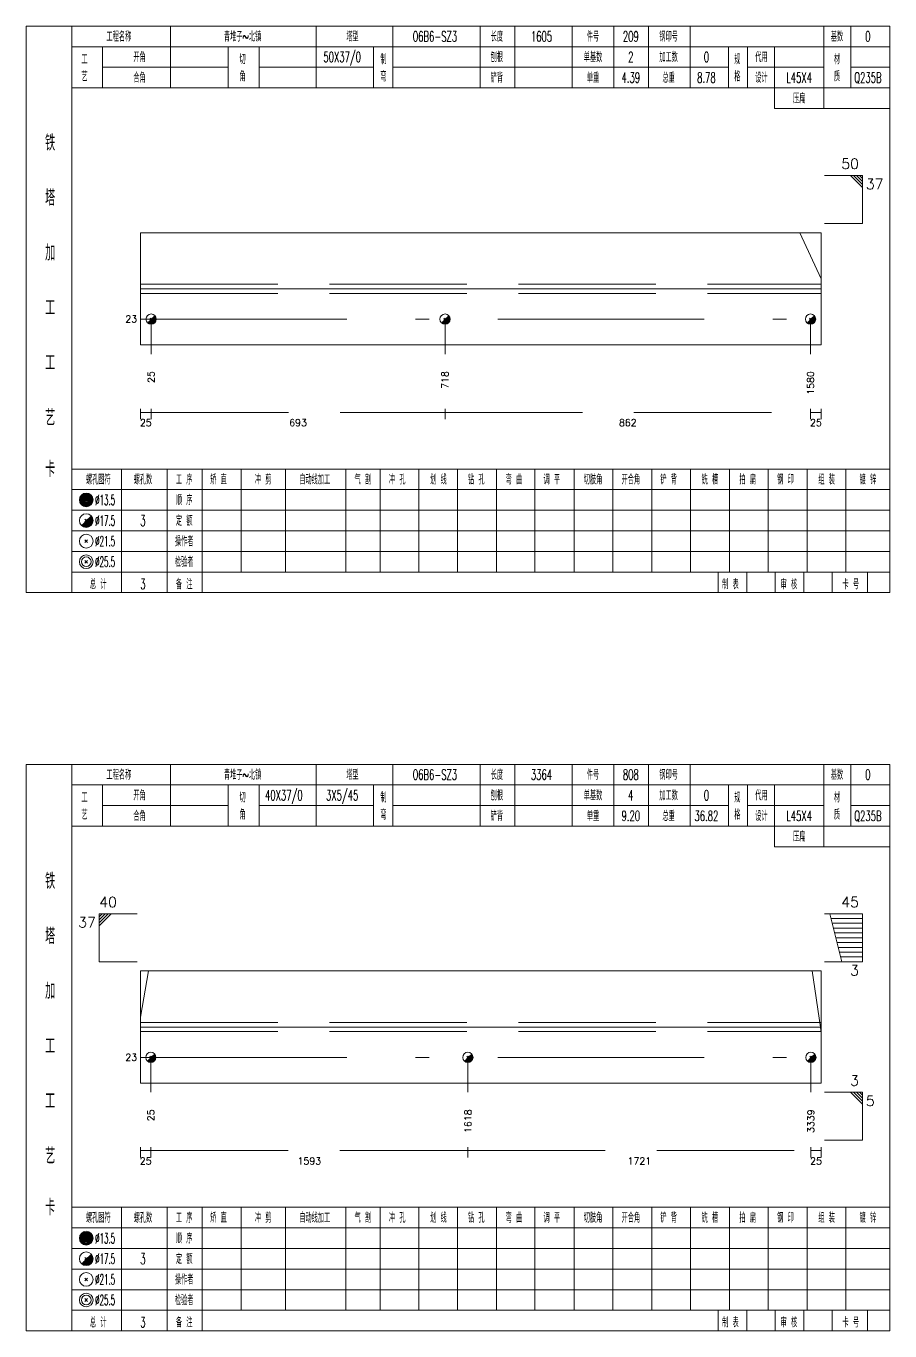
# Model space of a CAD drawing. Extents: x 0 to 30090, y 0 to 380.
# Drawn here: x 5425.2 to 5676.6, y 0 to 380 of the extents above; entities that cross this region are included whole.
import ezdxf
from ezdxf.enums import TextEntityAlignment as Align

# ---------------------------------------------------------------- set-up
doc = ezdxf.new("R2010")
doc.units = 0
doc.header["$LTSCALE"] = 20
doc.header["$MEASUREMENT"] = 0
doc.linetypes.add('一点画线', pattern=[5.2, 3, -1, 0.2, -1])
doc.linetypes.add('虚线', pattern=[2.75, 2, -0.75])
doc.layers.get('0').update_dxf_attribs({"linetype": 'CONTINUOUS', "lineweight": 25})
for name, color, linetype, lineweight in [('1', 7, 'CONTINUOUS', 25), ('4', 7, 'CONTINUOUS', 25), ('5', 7, 'CONTINUOUS', 25)]:
    doc.layers.add(name, color=color, linetype=linetype, lineweight=lineweight)
doc.styles.get("Standard").update_dxf_attribs({"font": 'simplex', "width": 0.7, "bigfont": 'gbhzfs.shx'})

# ---------------------------------------------------------------- blocks, each defined once
blk = doc.blocks.new('孔17.5')
at = {"layer": '5', "color": 7, "linetype": 'Continuous', "lineweight": 13}
for p, q in [((-0.2, -0.2), (0.2, 0.2)), ((-0.2, 0.2), (0.2, -0.2))]:
    blk.add_line(p, q, dxfattribs=at)
blk.add_circle((0, 0), 1, dxfattribs=at)
for radius in [0.9, 0.8, 0.7, 0.6, 0.5, 0.4, 0.3, 0.2, 0.1]:
    blk.add_arc((0, 0), radius, 225, 45, dxfattribs=at)

msp = doc.modelspace()

# ---------------------------------------------------------------- linework, layer by layer
at = {"color": 7, "linetype": 'Continuous', "lineweight": 13}
for p, q in [((5668.6, 336.5), (5657.6, 336.5)), ((5665.1, 336.5), (5668.6, 333)), ((5665.97, 336.5), (5668.6, 333.88)), ((5666.85, 336.5), (5668.6, 334.75)), ((5667.72, 336.5), (5668.6, 335.62)), ((5668.6, 322.5), (5668.6, 336.5)), ((5656.6, 306.4), (5650.43, 319.83)), ((5668.6, 322.5), (5657.6, 322.5)), ((5461.59, 294.67), (5461.59, 284.5)), ((5547.12, 294.67), (5547.12, 284.5)), ((5653.51, 294.67), (5653.51, 284.5)), ((5446.5, 121.5), (5457.5, 121.5)), ((5446.5, 107.5), (5446.5, 121.5)), ((5447.37, 121.5), (5446.5, 120.62)), ((5448.25, 121.5), (5446.5, 119.75)), ((5449.12, 121.5), (5446.5, 118.88)), ((5450, 121.5), (5446.5, 118)), ((5668.6, 121.5), (5657.6, 121.5)), ((5662.6, 107.5), (5659.1, 121.5)), ((5668.6, 120.1), (5659.45, 120.1)), ((5668.6, 118.7), (5659.8, 118.7)), ((5668.6, 107.5), (5668.6, 121.5)), ((5668.6, 117.3), (5660.15, 117.3)), ((5668.6, 115.9), (5660.5, 115.9)), ((5668.6, 114.5), (5660.85, 114.5)), ((5668.6, 113.1), (5661.2, 113.1)), ((5668.6, 111.7), (5661.55, 111.7)), ((5668.6, 110.3), (5661.9, 110.3)), ((5446.5, 107.5), (5457.5, 107.5)), ((5668.6, 107.5), (5657.6, 107.5)), ((5668.6, 108.9), (5662.25, 108.9)), ((5458.5, 91.4), (5460.86, 104.83)), ((5656.42, 88.5), (5653.95, 104.83)), ((5656.6, 86.69), (5656.42, 88.5)), ((5461.5, 79.67), (5461.5, 69.5)), ((5553.78, 79.67), (5553.78, 69.5)), ((5653.6, 79.67), (5653.6, 69.5)), ((5668.6, 69.5), (5657.6, 69.5)), ((5665.1, 69.5), (5668.6, 66)), ((5665.97, 69.5), (5668.6, 66.88)), ((5666.85, 69.5), (5668.6, 67.75)), ((5667.72, 69.5), (5668.6, 68.62)), ((5668.6, 69.5), (5668.6, 55.5)), ((5668.6, 55.5), (5657.6, 55.5))]:
    msp.add_line(p, q, dxfattribs=at)
at = {"color": 7, "linetype": 'Continuous', "lineweight": 18}
for p, q in [((5458.5, 319.83), (5458.5, 287.17)), ((5458.5, 319.83), (5656.6, 319.83)), ((5656.6, 319.83), (5656.6, 287.17)), ((5458.5, 303.5), (5656.6, 303.5)), ((5458.5, 104.83), (5458.5, 72.17)), ((5458.5, 104.83), (5656.6, 104.83)), ((5656.6, 104.83), (5656.6, 72.17)), ((5458.5, 88.5), (5656.6, 88.5))]:
    msp.add_line(p, q, dxfattribs=at)
at = {"color": 1, "linetype": '虚线', "lineweight": 18}
for p, q in [((5458.5, 304.83), (5656.6, 304.83)), ((5458.5, 302.17), (5656.6, 302.17)), ((5458.5, 89.83), (5656.6, 89.83)), ((5458.5, 87.17), (5656.6, 87.17))]:
    msp.add_line(p, q, dxfattribs=at)
at = {"color": 3, "linetype": '一点画线', "lineweight": 13}
for p, q in [((5458.5, 294.67), (5656.6, 294.67)), ((5458.5, 79.67), (5656.6, 79.67))]:
    msp.add_line(p, q, dxfattribs=at)
at = {"color": 8, "linetype": '虚线', "lineweight": 9}
for p, q in [((5458.5, 268.5), (5458.5, 265.5)), ((5458.5, 267.5), (5461.59, 267.5)), ((5461.59, 268.5), (5461.59, 265.5)), ((5461.59, 268.5), (5461.59, 265.5)), ((5461.59, 267.5), (5547.12, 267.5)), ((5547.12, 268.5), (5547.12, 265.5)), ((5547.12, 268.5), (5547.12, 265.5)), ((5547.12, 267.5), (5653.51, 267.5)), ((5653.51, 268.5), (5653.51, 265.5)), ((5653.51, 268.5), (5653.51, 265.5)), ((5653.51, 267.5), (5656.6, 267.5)), ((5656.6, 268.5), (5656.6, 265.5)), ((5458.5, 53.5), (5458.5, 50.5)), ((5461.5, 53.5), (5461.5, 50.5)), ((5461.5, 53.5), (5461.5, 50.5)), ((5553.78, 53.5), (5553.78, 50.5)), ((5553.78, 53.5), (5553.78, 50.5)), ((5653.6, 53.5), (5653.6, 50.5)), ((5653.6, 53.5), (5653.6, 50.5)), ((5656.6, 53.5), (5656.6, 50.5)), ((5458.5, 52.5), (5461.5, 52.5)), ((5461.5, 52.5), (5553.78, 52.5)), ((5553.78, 52.5), (5653.6, 52.5)), ((5653.6, 52.5), (5656.6, 52.5))]:
    msp.add_line(p, q, dxfattribs=at)
at = {"layer": '1', "color": 7, "linetype": 'Continuous', "lineweight": 18}
for p, q in [((5458.5, 287.17), (5656.6, 287.17)), ((5458.5, 72.17), (5656.6, 72.17))]:
    msp.add_line(p, q, dxfattribs=at)
at = {"layer": '4', "color": 1, "linetype": 'Continuous', "lineweight": 18}
for p, q in [((5438.5, 215), (5438.5, 380)), ((5467.2, 362), (5467.2, 380)), ((5509.6, 362), (5509.6, 380)), ((5531.9, 362), (5531.9, 380)), ((5557.4, 362), (5557.4, 380)), ((5567.4, 362), (5567.4, 380)), ((5584.1, 362), (5584.1, 380)), ((5596.3, 362), (5596.3, 380)), ((5606.3, 362), (5606.3, 380)), ((5618.5, 362), (5618.5, 380)), ((5657.4, 356), (5657.4, 380)), ((5665.2, 362), (5665.2, 380)), ((5438.5, 374), (5676.6, 374)), ((5447.4, 362), (5447.4, 374)), ((5484, 362), (5484, 374)), ((5493, 362), (5493, 374)), ((5526.3, 362), (5526.3, 374)), ((5629.6, 362), (5629.6, 374)), ((5635.2, 362), (5635.2, 374)), ((5643, 356), (5643, 374)), ((5447.4, 368), (5484, 368)), ((5493, 368), (5526.3, 368)), ((5531.9, 368), (5629.6, 368)), ((5635.2, 368), (5657.4, 368)), ((5665.2, 368), (5676.6, 368)), ((5438.5, 362), (5676.6, 362)), ((5643, 356), (5676.6, 356)), ((5438.5, 251), (5676.6, 251)), ((5453, 215), (5453, 251)), ((5466.3, 215), (5466.3, 251)), ((5476.4, 215), (5476.4, 251)), ((5487.8, 221), (5487.8, 251)), ((5500.7, 221), (5500.7, 251)), ((5518.3, 221), (5518.3, 251)), ((5528.2, 221), (5528.2, 251)), ((5539.5, 221), (5539.5, 251)), ((5550.8, 221), (5550.8, 251)), ((5562.1, 221), (5562.1, 251)), ((5573.3, 221), (5573.3, 251)), ((5584.7, 221), (5584.7, 251)), ((5596, 221), (5596, 251)), ((5607.3, 221), (5607.3, 251)), ((5618.6, 221), (5618.6, 251)), ((5629.9, 221), (5629.9, 251)), ((5641.2, 221), (5641.2, 251)), ((5652.5, 221), (5652.5, 251)), ((5663.8, 221), (5663.8, 251)), ((5438.5, 245), (5676.6, 245)), ((5438.5, 239), (5676.6, 239)), ((5438.5, 233), (5676.6, 233)), ((5438.5, 227), (5676.6, 227)), ((5438.5, 221), (5676.6, 221)), ((5626.6, 215), (5626.6, 221)), ((5635, 215), (5635, 221)), ((5643.2, 215), (5643.2, 221)), ((5651.6, 215), (5651.6, 221)), ((5659.8, 215), (5659.8, 221)), ((5670.1, 215), (5670.1, 221)), ((5438.5, 0), (5438.5, 165)), ((5467.2, 147), (5467.2, 165)), ((5509.6, 147), (5509.6, 165)), ((5531.9, 147), (5531.9, 165)), ((5557.4, 147), (5557.4, 165)), ((5567.4, 147), (5567.4, 165)), ((5584.1, 147), (5584.1, 165)), ((5596.3, 147), (5596.3, 165)), ((5606.3, 147), (5606.3, 165)), ((5618.5, 147), (5618.5, 165)), ((5657.4, 141), (5657.4, 165)), ((5665.2, 147), (5665.2, 165)), ((5438.5, 159), (5676.6, 159)), ((5447.4, 147), (5447.4, 159)), ((5484, 147), (5484, 159)), ((5493, 147), (5493, 159)), ((5526.3, 147), (5526.3, 159)), ((5629.6, 147), (5629.6, 159)), ((5635.2, 147), (5635.2, 159)), ((5643, 141), (5643, 159)), ((5447.4, 153), (5484, 153)), ((5493, 153), (5526.3, 153)), ((5531.9, 153), (5629.6, 153)), ((5635.2, 153), (5657.4, 153)), ((5665.2, 153), (5676.6, 153)), ((5438.5, 147), (5676.6, 147)), ((5643, 141), (5676.6, 141)), ((5438.5, 36), (5676.6, 36)), ((5453, 0), (5453, 36)), ((5466.3, 0), (5466.3, 36)), ((5476.4, 0), (5476.4, 36)), ((5487.8, 6), (5487.8, 36)), ((5500.7, 6), (5500.7, 36)), ((5518.3, 6), (5518.3, 36)), ((5528.2, 6), (5528.2, 36)), ((5539.5, 6), (5539.5, 36)), ((5550.8, 6), (5550.8, 36)), ((5562.1, 6), (5562.1, 36)), ((5573.3, 6), (5573.3, 36)), ((5584.7, 6), (5584.7, 36)), ((5596, 6), (5596, 36)), ((5607.3, 6), (5607.3, 36)), ((5618.6, 6), (5618.6, 36)), ((5629.9, 6), (5629.9, 36)), ((5641.2, 6), (5641.2, 36)), ((5652.5, 6), (5652.5, 36)), ((5663.8, 6), (5663.8, 36)), ((5438.5, 30), (5676.6, 30)), ((5438.5, 24), (5676.6, 24)), ((5438.5, 18), (5676.6, 18)), ((5438.5, 12), (5676.6, 12)), ((5438.5, 6), (5676.6, 6)), ((5626.6, 0), (5626.6, 6)), ((5635, 0), (5635, 6)), ((5643.2, 0), (5643.2, 6)), ((5651.6, 0), (5651.6, 6)), ((5659.8, 0), (5659.8, 6)), ((5670.1, 0), (5670.1, 6))]:
    msp.add_line(p, q, dxfattribs=at)
at = {"layer": '4', "color": 7, "linetype": 'Continuous', "lineweight": 13}
for p, q in [((5442.5, 241.8), (5442.9, 242.2)), ((5442.9, 241.8), (5442.5, 242.2)), ((5442.3, 235.6), (5443.1, 236.4)), ((5442.3, 236.4), (5443.1, 235.6)), ((5442.3, 229.6), (5443.1, 230.4)), ((5442.3, 230.4), (5443.1, 229.6)), ((5442.3, 223.6), (5443.1, 224.4)), ((5442.3, 224.4), (5443.1, 223.6)), ((5442.5, 26.8), (5442.9, 27.2)), ((5442.9, 26.8), (5442.5, 27.2)), ((5442.3, 20.6), (5443.1, 21.4)), ((5442.3, 21.4), (5443.1, 20.6)), ((5442.3, 14.6), (5443.1, 15.4)), ((5442.3, 15.4), (5443.1, 14.6)), ((5442.3, 8.6), (5443.1, 9.4)), ((5442.3, 9.4), (5443.1, 8.6))]:
    msp.add_line(p, q, dxfattribs=at)
at = {"layer": '4', "color": 1, "linetype": 'Continuous', "lineweight": 18}
for points in [[(5425.2, 380), (5425.2, 215), (5676.6, 215), (5676.6, 380)], [(5425.2, 165), (5425.2, 0), (5676.6, 0), (5676.6, 165)]]:
    msp.add_lwpolyline(points, close=True, dxfattribs=at)
at = {"layer": '4', "color": 7, "linetype": 'Continuous', "lineweight": 13}
for centre, radius in [((5442.7, 242), 2), ((5442.7, 242), 1.8), ((5442.7, 242), 1.6), ((5442.7, 242), 1.4), ((5442.7, 242), 1.2), ((5442.7, 242), 1), ((5442.7, 242), 0.8), ((5442.7, 242), 0.6), ((5442.7, 242), 0.4), ((5442.7, 242), 0.2), ((5442.7, 236), 2), ((5442.7, 230), 2), ((5442.7, 224), 2), ((5442.7, 224), 1.4), ((5442.7, 27), 2), ((5442.7, 27), 1.8), ((5442.7, 27), 1.6), ((5442.7, 27), 1.4), ((5442.7, 27), 1.2), ((5442.7, 27), 1), ((5442.7, 27), 0.8), ((5442.7, 27), 0.6), ((5442.7, 27), 0.4), ((5442.7, 27), 0.2), ((5442.7, 21), 2), ((5442.7, 15), 2), ((5442.7, 9), 2), ((5442.7, 9), 1.4)]:
    msp.add_circle(centre, radius, dxfattribs=at)
for centre, radius in [((5442.7, 236), 1.8), ((5442.7, 236), 1.6), ((5442.7, 236), 1.4), ((5442.7, 236), 1.2), ((5442.7, 236), 1), ((5442.7, 236), 0.8), ((5442.7, 236), 0.6), ((5442.7, 236), 0.4), ((5442.7, 236), 0.2), ((5442.7, 21), 1.8), ((5442.7, 21), 1.6), ((5442.7, 21), 1.4), ((5442.7, 21), 1.2), ((5442.7, 21), 1), ((5442.7, 21), 0.8), ((5442.7, 21), 0.6), ((5442.7, 21), 0.4), ((5442.7, 21), 0.2)]:
    msp.add_arc(centre, radius, 225, 45, dxfattribs=at)

# ---------------------------------------------------------------- block references
at = {"layer": '1', "color": 7, "linetype": 'Continuous', "lineweight": 13, "xscale": 1.5, "yscale": 1.5, "zscale": 1.5}
for p in [(5461.59, 294.67), (5547.12, 294.67), (5653.51, 294.67), (5461.5, 79.67), (5553.78, 79.67), (5653.6, 79.67)]:
    msp.add_blockref('孔17.5', p, dxfattribs=at)

# ---------------------------------------------------------------- texts
at = {"color": 7, "linetype": 'Continuous', "lineweight": 13}
for s, p in [('50', (5667.6, 337.5)), ('45', (5667.6, 122.5)), ('3', (5667.6, 70.5))]:
    msp.add_text(s, height=3, dxfattribs=at).set_placement(p, align=Align.BOTTOM_RIGHT)
for s, p in [('37', (5669.6, 335.5)), ('5', (5669.6, 68.5))]:
    msp.add_text(s, height=3, dxfattribs=at).set_placement(p, align=Align.TOP_LEFT)
for p in [(5457.5, 294.67), (5457.5, 79.67)]:
    msp.add_text('23', height=2, dxfattribs=at).set_placement(p, align=Align.MIDDLE_RIGHT)
at = {"color": 8, "linetype": 'Continuous', "lineweight": 9}
for s, p in [('25', (5460.04, 265.5)), ('693', (5504.35, 265.5)), ('862', (5600.32, 265.5)), ('25', (5655.06, 265.5)), ('25', (5460, 50.5)), ('1593', (5507.64, 50.5)), ('1721', (5603.69, 50.5)), ('25', (5655.1, 50.5))]:
    msp.add_text(s, height=2, dxfattribs=at).set_placement(p, align=Align.TOP_CENTER)
at = {"color": 7, "linetype": 'Continuous', "lineweight": 13}
msp.add_text('40', height=3, dxfattribs=at).set_placement((5446.5, 122.5), align=Align.BOTTOM_LEFT)
for s, p in [('37', (5445.5, 120.5)), ('3', (5667.6, 106.5))]:
    msp.add_text(s, height=3, dxfattribs=at).set_placement(p, align=Align.TOP_RIGHT)
at = {"layer": '1', "color": 7, "linetype": 'Continuous', "lineweight": 13}
for s, p in [('25', (5461.59, 279.5)), ('718', (5547.12, 279.5)), ('1580', (5653.51, 279.5)), ('25', (5461.5, 64.5)), ('1618', (5553.78, 64.5)), ('3339', (5653.6, 64.5))]:
    msp.add_text(s, height=2, rotation=90, dxfattribs=at).set_placement(p, align=Align.MIDDLE_RIGHT)
at = {"layer": '4', "color": 1, "linetype": 'Continuous', "lineweight": 13}
for s, height, width, p in [('工程名称', 3, 0.6, (5452.2, 377)), ('青堆子~北镇', 3, 0.6, (5488.2, 377)), ('塔型', 3, 0.6, (5520.2, 377)), ('06B6-SZ3', 3, 0.6, (5544.2, 377)), ('长度', 3, 0.6, (5562.2, 377)), ('1605', 3, 0.6, (5575.2, 377)), ('件号', 3, 0.6, (5590.2, 377)), ('209', 3, 0.6, (5601.2, 377)), ('钢印号', 3, 0.6, (5612.2, 377)), ('基数', 3, 0.6, (5661.2, 377)), ('0', 3, 0.6, (5670.2, 377)), ('开角', 3, 0.6, (5458.2, 371)), ('50X37/0', 3, 0.6, (5517.2, 371)), ('刨根', 3, 0.6, (5562.2, 371)), ('单基数', 3, 0.6, (5590.2, 371)), ('2', 3, 0.6, (5601.2, 371)), ('加工数', 3, 0.6, (5612.2, 371)), ('0', 3, 0.6, (5623.2, 371)), ('代用', 3, 0.6, (5639.2, 371)), ('工', 3, 0.6, (5442.2, 370.4)), ('切', 3, 0.6, (5488.2, 370.4)), ('制', 3, 0.6, (5529.2, 370.4)), ('规', 3, 0.6, (5632.2, 370.4)), ('材', 3, 0.6, (5661.2, 370.4)), ('艺', 3, 0.6, (5442.2, 365.4)), ('合角', 3, 0.6, (5458.2, 365)), ('角', 3, 0.6, (5488.2, 365.4)), ('弯', 3, 0.6, (5529.2, 365.4)), ('铲背', 3, 0.6, (5562.2, 365)), ('单重', 3, 0.6, (5590.2, 365)), ('4.39', 3, 0.6, (5601.2, 365)), ('总重', 3, 0.6, (5612.2, 365)), ('8.78', 3, 0.6, (5623.2, 365)), ('格', 3, 0.6, (5632.2, 365.4)), ('设计', 3, 0.6, (5639.2, 365)), ('L45X4', 3, 0.6, (5650.2, 365)), ('质', 3, 0.6, (5661.2, 365.4)), ('Q235B', 3, 0.6, (5670.2, 365)), ('压扁', 3, 0.6, (5650.2, 359)), ('铁', 4.6, 0.8, (5432.2, 346)), ('塔', 4.6, 0.8, (5432.2, 330)), ('加', 4.6, 0.8, (5432.2, 314)), ('工', 4.6, 0.8, (5432.2, 298)), ('工', 4.6, 0.8, (5432.2, 282)), ('艺', 4.6, 0.8, (5432.2, 266)), ('卡', 4.6, 0.8, (5432.2, 251)), ('螺孔图符', 3, 0.6, (5446.2, 248)), ('螺孔数', 3, 0.6, (5459.2, 248)), ('工 序', 3, 0.6, (5471.2, 248)), ('矫 直', 3, 0.6, (5481.2, 248)), ('冲 剪', 3, 0.6, (5494.2, 248)), ('自动线加工', 3, 0.6, (5509.2, 248)), ('气 割', 3, 0.6, (5523.2, 248)), ('冲 孔', 3, 0.6, (5533.2, 248)), ('划 线', 3, 0.6, (5545.2, 248)), ('钻 孔', 3, 0.6, (5556.2, 248)), ('弯 曲', 3, 0.6, (5567.2, 248)), ('调 平', 3, 0.6, (5578.2, 248)), ('切肢角', 3, 0.6, (5590.2, 248)), ('开合角', 3, 0.6, (5601.2, 248)), ('铲 背', 3, 0.6, (5612.2, 248)), ('铣 槽', 3, 0.6, (5624.2, 248)), ('拍 扁', 3, 0.6, (5635.2, 248)), ('钢 印', 3, 0.6, (5646.2, 248)), ('组 装', 3, 0.6, (5658.2, 248)), ('镀 锌', 3, 0.6, (5670.2, 248)), ('%%C13.5', 3, 0.5, (5448.2, 242)), ('顺 序', 3, 0.6, (5471.2, 242)), ('%%C17.5', 3, 0.5, (5448.2, 236)), ('3', 3.2, 0.6, (5459.2, 236)), ('定 额', 3, 0.6, (5471.2, 236)), ('操作者', 3, 0.6, (5471.2, 230)), ('%%C21.5', 3, 0.5, (5448.2, 230)), ('%%C25.5', 3, 0.5, (5448.2, 224)), ('检验者', 3, 0.6, (5471.2, 224)), ('总 计', 3, 0.6, (5446.2, 217.5)), ('3', 3, 0.6, (5459.2, 217.5)), ('备 注', 3, 0.6, (5471.2, 217.5)), ('制 表', 3, 0.6, (5630.2, 217.5)), ('审 核', 3, 0.6, (5647.2, 217.5)), ('卡 号', 3, 0.6, (5665.2, 217.5)), ('工程名称', 3, 0.6, (5452.2, 162)), ('青堆子~北镇', 3, 0.6, (5488.2, 162)), ('塔型', 3, 0.6, (5520.2, 162)), ('06B6-SZ3', 3, 0.6, (5544.2, 162)), ('长度', 3, 0.6, (5562.2, 162)), ('3364', 3, 0.6, (5575.2, 162)), ('件号', 3, 0.6, (5590.2, 162)), ('808', 3, 0.6, (5601.2, 162)), ('钢印号', 3, 0.6, (5612.2, 162)), ('基数', 3, 0.6, (5661.2, 162)), ('0', 3, 0.6, (5670.2, 162)), ('工', 3, 0.6, (5442.2, 155.4)), ('开角', 3, 0.6, (5458.2, 156)), ('切', 3, 0.6, (5488.2, 155.4)), ('40X37/0', 3, 0.6, (5500.2, 156)), ('3X5/45', 3, 0.6, (5517.2, 156)), ('制', 3, 0.6, (5529.2, 155.4)), ('刨根', 3, 0.6, (5562.2, 156)), ('单基数', 3, 0.6, (5590.2, 156)), ('4', 3, 0.6, (5601.2, 156)), ('加工数', 3, 0.6, (5612.2, 156)), ('0', 3, 0.6, (5623.2, 156)), ('规', 3, 0.6, (5632.2, 155.4)), ('代用', 3, 0.6, (5639.2, 156)), ('材', 3, 0.6, (5661.2, 155.4)), ('艺', 3, 0.6, (5442.2, 150.4)), ('角', 3, 0.6, (5488.2, 150.4)), ('弯', 3, 0.6, (5529.2, 150.4)), ('格', 3, 0.6, (5632.2, 150.4)), ('质', 3, 0.6, (5661.2, 150.4)), ('合角', 3, 0.6, (5458.2, 150)), ('铲背', 3, 0.6, (5562.2, 150)), ('单重', 3, 0.6, (5590.2, 150)), ('9.20', 3, 0.6, (5601.2, 150)), ('总重', 3, 0.6, (5612.2, 150)), ('36.82', 3, 0.6, (5623.2, 150)), ('设计', 3, 0.6, (5639.2, 150)), ('L45X4', 3, 0.6, (5650.2, 150)), ('Q235B', 3, 0.6, (5670.2, 150)), ('压扁', 3, 0.6, (5650.2, 144)), ('铁', 4.6, 0.8, (5432.2, 131)), ('塔', 4.6, 0.8, (5432.2, 115)), ('加', 4.6, 0.8, (5432.2, 99)), ('工', 4.6, 0.8, (5432.2, 83)), ('工', 4.6, 0.8, (5432.2, 67)), ('艺', 4.6, 0.8, (5432.2, 51)), ('卡', 4.6, 0.8, (5432.2, 36)), ('螺孔图符', 3, 0.6, (5446.2, 33)), ('螺孔数', 3, 0.6, (5459.2, 33)), ('工 序', 3, 0.6, (5471.2, 33)), ('矫 直', 3, 0.6, (5481.2, 33)), ('冲 剪', 3, 0.6, (5494.2, 33)), ('自动线加工', 3, 0.6, (5509.2, 33)), ('气 割', 3, 0.6, (5523.2, 33)), ('冲 孔', 3, 0.6, (5533.2, 33)), ('划 线', 3, 0.6, (5545.2, 33)), ('钻 孔', 3, 0.6, (5556.2, 33)), ('弯 曲', 3, 0.6, (5567.2, 33)), ('调 平', 3, 0.6, (5578.2, 33)), ('切肢角', 3, 0.6, (5590.2, 33)), ('开合角', 3, 0.6, (5601.2, 33)), ('铲 背', 3, 0.6, (5612.2, 33)), ('铣 槽', 3, 0.6, (5624.2, 33)), ('拍 扁', 3, 0.6, (5635.2, 33)), ('钢 印', 3, 0.6, (5646.2, 33)), ('组 装', 3, 0.6, (5658.2, 33)), ('镀 锌', 3, 0.6, (5670.2, 33)), ('%%C13.5', 3, 0.5, (5448.2, 27)), ('顺 序', 3, 0.6, (5471.2, 27)), ('定 额', 3, 0.6, (5471.2, 21)), ('%%C17.5', 3, 0.5, (5448.2, 21)), ('3', 3.2, 0.6, (5459.2, 21)), ('%%C21.5', 3, 0.5, (5448.2, 15)), ('操作者', 3, 0.6, (5471.2, 15)), ('%%C25.5', 3, 0.5, (5448.2, 9)), ('检验者', 3, 0.6, (5471.2, 9)), ('总 计', 3, 0.6, (5446.2, 2.5)), ('3', 3, 0.6, (5459.2, 2.5)), ('备 注', 3, 0.6, (5471.2, 2.5)), ('制 表', 3, 0.6, (5630.2, 2.5)), ('审 核', 3, 0.6, (5647.2, 2.5)), ('卡 号', 3, 0.6, (5665.2, 2.5))]:
    msp.add_text(s, height=height, dxfattribs=dict(at, width=width)).set_placement(p, align=Align.MIDDLE_CENTER)

doc.saveas('drawing.dxf')
